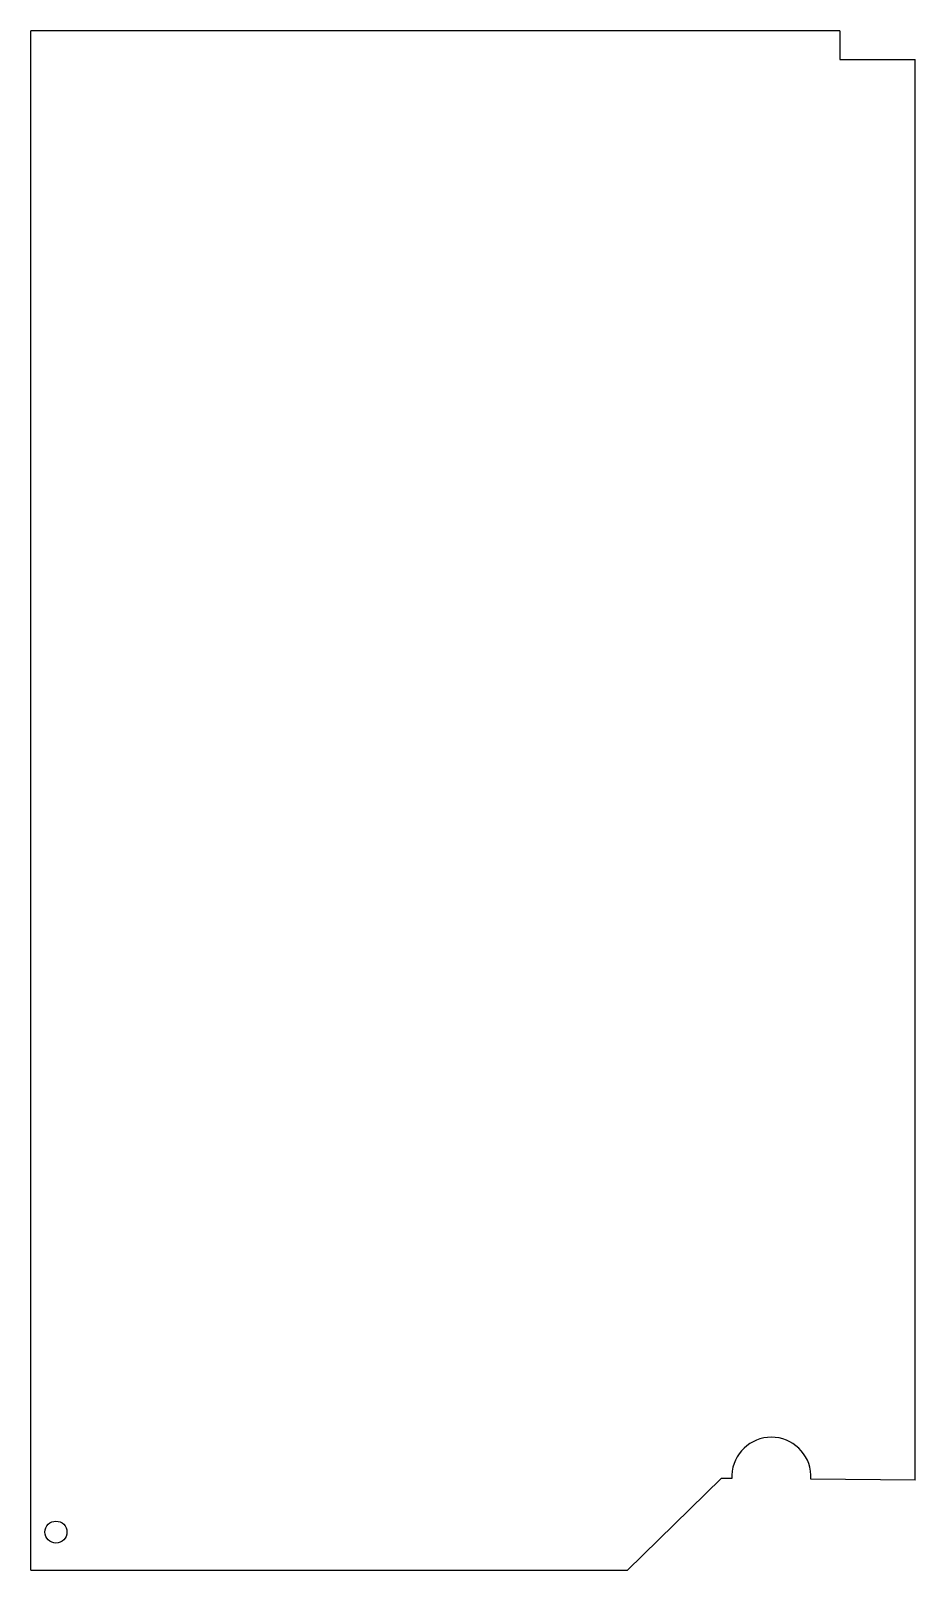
# Model space of a CAD drawing. Header units: millimetres. Extents: x 0 to 246, y -214 to 214.
import ezdxf

# ---------------------------------------------------------------- set-up
doc = ezdxf.new("R2010")
doc.units = ezdxf.units.MM

msp = doc.modelspace()

# ---------------------------------------------------------------- linework, layer by layer
at = {"color": 7, "linetype": 'Continuous', "lineweight": 25}
for p, q in [((0, -214), (0, 214)), ((225, 214), (0, 214)), ((225, 214), (225, 206)), ((225, 206), (246, 206)), ((246, -189), (246, 206)), ((195, -187.53), (195, -188.53)), ((217, -188.73), (217, -187.53)), ((192, -188.5), (166, -214)), ((195, -188.53), (192, -188.5)), ((246, -189), (217, -188.73)), ((0, -214), (166, -214))]:
    msp.add_line(p, q, dxfattribs=at)
msp.add_circle((7, -203.4), 3.05, dxfattribs=at)
msp.add_arc((206, -188.03), 11.01, 2.6026, 177.3974, dxfattribs=at)

doc.saveas('drawing.dxf')
